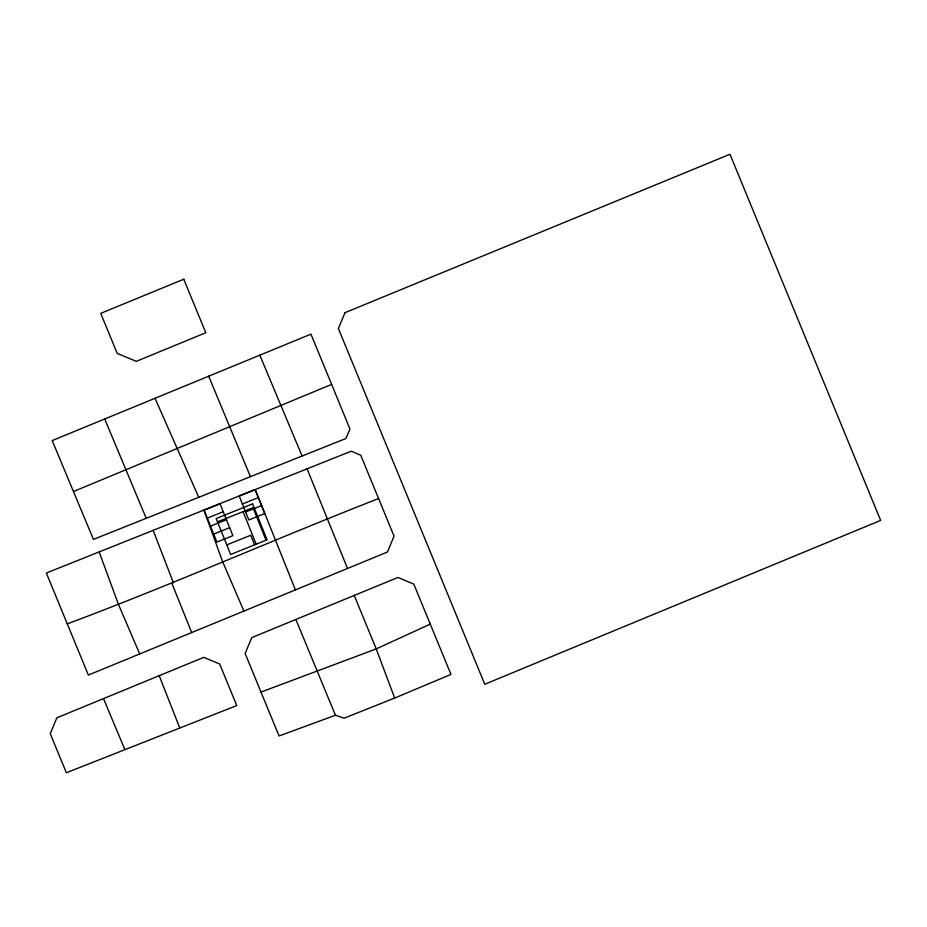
<?xml version="1.0" encoding="UTF-8"?>
<svg xmlns="http://www.w3.org/2000/svg" width="927" height="927" viewBox="0 0 927 927"><rect width="100%" height="100%" fill="white"/><g stroke="black" fill="none" stroke-linecap="round" stroke-linejoin="round"><path stroke-width="1.39" d="M430.255 624.103L376.223 648.912L260.997 692.075L245.134 653.489L251.738 637.625L397.903 577.463L413.801 584.114L450.974 674.416L394.67 698.054L344.114 718.193L335.435 715.227L279.062 735.98L260.997 692.075M67.242 623.894C172.086 584.74 274.357 539.259 378.598 498.552L394.045 536.13L387.44 552.028L88.366 675.065L46.35 573.025L351.24 451.194L360.73 455.227L378.598 498.552M73.465 491.53L331.623 384.392L310.939 334.149L52.202 440.592L93.43 539.398L345.968 438.494L349.966 429.027L331.623 384.392M103.511 698.61L203.766 657.347L219.664 663.987L236.767 705.563L66.385 772.736L50.243 733.709L56.848 717.811L103.511 698.61L124.751 749.306M207.277 518.158L223.233 511.727M242.387 504.01L258.343 497.579M210.487 526.142L226.455 519.711M245.597 511.994L261.565 505.563M213.708 534.114L229.664 527.683M226.779 544.902L250.719 535.261L254.577 544.833M217.497 521.866L252.99 507.695L266.026 540.232M155.029 398.297L198.737 497.312M243.928 611.09L222.526 561.461L203.975 510.047M139.722 653.941L118.343 604.137L99.177 551.936M259.827 355.18L302.086 456.014M104.716 418.981L146.223 518.309M208.691 376.2L250.429 476.663M335.435 715.227L295.864 619.456M354.23 595.435L376.223 648.912L394.67 698.054M307.08 468.853L347.521 568.448M243.071 511.658L256.176 544.195M171.935 583.419L191.692 632.562M255.215 489.572L295.412 589.896M159.201 675.69L179.711 727.822M153.14 530.348L173.442 582.84M345.006 312.677L338.401 328.54L484.763 684.253L880.65 520.406L729.978 154.264L345.006 312.677M183.766 279.224L100.73 313.361L117.208 353.384L136.281 361.333L205.794 332.735L183.766 279.224M220.023 503.743L204.056 510.174L216.918 542.098L232.874 535.667L220.023 503.743M255.134 489.595L239.178 496.026L248.818 519.966L264.774 513.546L255.134 489.595M252.607 503.871L216.165 518.552L230.638 554.485L267.08 539.804L252.607 503.871"/></g></svg>
